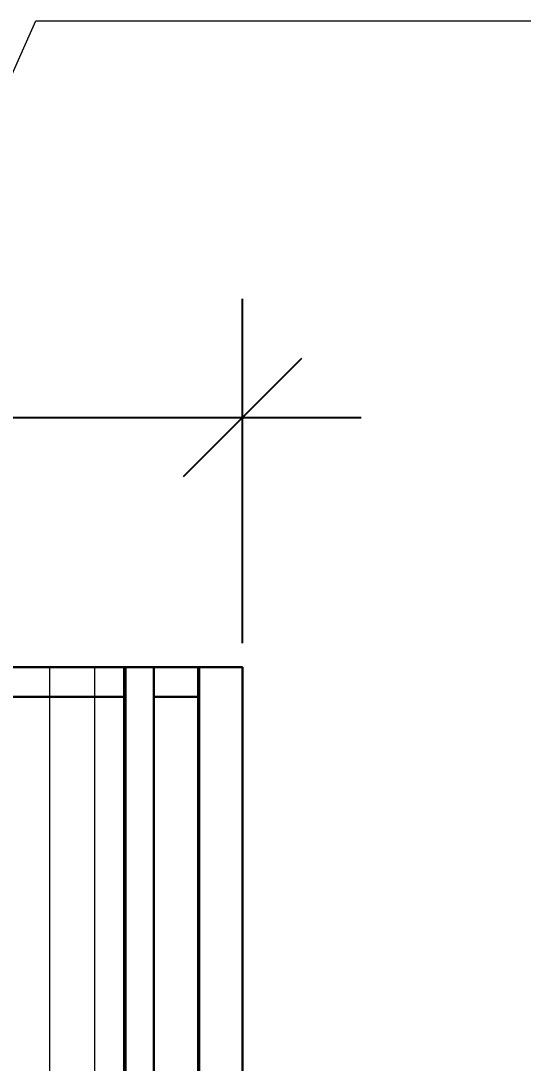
# Model space of a CAD drawing. Header units: millimetres. Extents: x -1379 to 1385823, y -4884429 to 548763.
# Drawn here: x 328459 to 329308, y -2334019 to -2332259 of the extents above; entities that cross this region are included whole.
import ezdxf

# ---------------------------------------------------------------- set-up
doc = ezdxf.new("R2010")
doc.units = ezdxf.units.MM
doc.layers.add('000 - CONCRETE_EX_LOUVERS_DEF_SUB', color=250, linetype='Continuous', plot=False)
doc.layers.add('000 - D I M', color=1, linetype='Continuous')
doc.layers.add('G-ANNO-TEXT', color=3, linetype='Continuous', lineweight=9)
doc.styles.add('Arial_2', font='arial.ttf', dxfattribs={"height": 3})
doc.dimstyles.new('DPA-DIM-3_0_T-T', dxfattribs={"dimscale": 304.8, "dimtxt": 306.07782, "dimasz": 0.656168, "dimexe": 0.656168, "dimexo": 0.0625, "dimgap": 0.164042, "dimtad": 1, "dimdec": 0, "dimzin": 0, "dimdsep": 46, "dimtxsty": 'Arial_2', "dimblk1": 'OBLIQUE', "dimblk2": 'OBLIQUE', "dimsah": 1, "dimcen": 0.09, "dimdle": 0.656168, "dimadec": 8, "dimazin": 0, "dimtfac": 1, "dimtdec": 4, "dimtix": 1, "dimtmove": 0, "dimatfit": 3, "dimfxl": 1.312336, "dimfxlon": 1, "dimtvp": 1, "dimtolj": 1, "dimtzin": 0, "dimarcsym": 2})

# ---------------------------------------------------------------- blocks, each defined once
blk = doc.blocks.new('DPA_CP_Entrance Louver Grill Vertical Z - Louver Grill Vertical Z-5247632-IV01 - ELEVATION 4')
at = {"layer": '000 - CONCRETE_EX_LOUVERS_DEF_SUB'}
for p, q in [((2315277.7, 111625), (2315227.7, 111625)), ((2315227.7, 111625), (2315277.7, 111625)), ((2315277.7, 111625), (2315227.7, 111625)), ((2315227.7, 111625), (2315277.7, 111625)), ((2315227.7, 109825), (2315227.7, 111625)), ((2315277.7, 111625), (2315277.7, 109825)), ((2315277.7, 109825), (2315277.7, 111625)), ((2315277.7, 111625), (2315277.7, 109825)), ((2315277.7, 109825), (2315277.7, 111625)), ((2315277.7, 111575), (2315277.7, 111625)), ((2315277.7, 111625), (2315352.7, 111625)), ((2315352.7, 111625), (2315277.7, 111625)), ((2315277.7, 111625), (2315277.7, 111575)), ((2315352.7, 111625), (2315352.7, 109825)), ((2315352.7, 109825), (2315352.7, 111625)), ((2315352.7, 111625), (2315354.7, 111625)), ((2315352.7, 111625), (2315352.7, 109825)), ((2315352.7, 109825), (2315352.7, 111625)), ((2315352.7, 111625), (2315352.7, 111575)), ((2315352.7, 111575), (2315352.7, 111625)), ((2315353.3, 111625), (2315427.7, 111625)), ((2315354.7, 111625), (2315353.3, 111625)), ((2315427.7, 111625), (2315353.3, 111625)), ((2315427.7, 111625), (2315354.7, 111625)), ((2315354.7, 111625), (2315427.7, 111625)), ((2315354.7, 109825), (2315354.7, 111625)), ((2315354.7, 109825), (2315354.7, 111625)), ((2315427.7, 111625), (2315427.7, 109825)), ((2315427.7, 111625), (2315427.7, 109825)), ((2315427.7, 109825), (2315427.7, 111625)), ((2315427.7, 109825), (2315427.7, 111625)), ((2315227.7, 109885), (2315227.7, 111575)), ((2315227.7, 109885), (2315227.7, 111575)), ((2315227.7, 109885), (2315227.7, 111575)), ((2315352.7, 111575), (2315277.7, 111575)), ((2315277.7, 111575), (2315352.7, 111575))]:
    blk.add_line(p, q, dxfattribs=at)
blk = doc.blocks.new('GM_Louver Grill Vertical Z1 - Z Profile-5053999-IV01 - ELEVATION 4')
at = {"layer": '000 - CONCRETE_EX_LOUVERS_DEF_SUB', "lineweight": 9}
for p, q in [((2315352.7, 111625), (2315352.7, 109825)), ((2315352.7, 109825), (2315352.7, 111625)), ((2315353.3, 111625), (2315425.7, 111625)), ((2315354.7, 111625), (2315353.3, 111625)), ((2315427.7, 111625), (2315354.7, 111625)), ((2315425.7, 111625), (2315427.7, 111625)), ((2315427.7, 109825), (2315427.7, 111625)), ((2315427.7, 109825), (2315427.7, 111625)), ((2315427.7, 109825), (2315427.7, 111625))]:
    blk.add_line(p, q, dxfattribs=at)
blk = doc.blocks.new('DPA_CP_Entrance Louver Grill Vertical Z - Louver Grill Vertical Z-5053933-IV01 - ELEVATION 4')
at = {"layer": '000 - CONCRETE_EX_LOUVERS_DEF_SUB'}
for p, q in [((2315277.7, 111625), (2315227.7, 111625)), ((2315227.7, 111625), (2315277.7, 111625)), ((2315277.7, 111625), (2315227.7, 111625)), ((2315227.7, 111625), (2315277.7, 111625)), ((2315277.7, 111625), (2315277.7, 109825)), ((2315277.7, 109825), (2315277.7, 111625)), ((2315277.7, 111625), (2315277.7, 109825)), ((2315277.7, 109825), (2315277.7, 111625)), ((2315277.7, 111575), (2315277.7, 111625)), ((2315277.7, 111625), (2315352.7, 111625)), ((2315352.7, 111625), (2315277.7, 111625)), ((2315277.7, 111625), (2315277.7, 111575)), ((2315352.7, 111625), (2315352.7, 109825)), ((2315352.7, 109825), (2315352.7, 111625)), ((2315352.7, 111625), (2315352.7, 109825)), ((2315352.7, 109825), (2315352.7, 111625)), ((2315352.7, 111625), (2315352.7, 111575)), ((2315352.7, 111575), (2315352.7, 111625)), ((2315353.3, 111625), (2315427.7, 111625)), ((2315354.7, 111625), (2315353.3, 111625)), ((2315353.3, 111625), (2315354.7, 111625)), ((2315427.7, 111625), (2315353.3, 111625)), ((2315427.7, 111625), (2315354.7, 111625)), ((2315354.7, 111625), (2315427.7, 111625)), ((2315427.7, 111625), (2315427.7, 109825)), ((2315427.7, 111625), (2315427.7, 109825)), ((2315427.7, 109825), (2315427.7, 111625)), ((2315427.7, 109825), (2315427.7, 111625)), ((2315227.7, 109885), (2315227.7, 111575)), ((2315227.7, 109885), (2315227.7, 111575)), ((2315227.7, 109885), (2315227.7, 111575)), ((2315227.7, 109885), (2315227.7, 111575)), ((2315352.7, 111575), (2315277.7, 111575)), ((2315277.7, 111575), (2315352.7, 111575))]:
    blk.add_line(p, q, dxfattribs=at)
blk = doc.blocks.new('DPA_CP_Entrance Louver Grill Vertical Z - Louver Grill Vertical Z-V168-IV01 - ELEVATION 4')
at = {"layer": '000 - CONCRETE_EX_LOUVERS_DEF_SUB'}
for p, q in [((2315277.7, 111625), (2315227.7, 111625)), ((2315227.7, 111625), (2315277.7, 111625)), ((2315277.7, 111625), (2315227.7, 111625)), ((2315227.7, 111625), (2315277.7, 111625)), ((2315277.7, 111625), (2315277.7, 109825)), ((2315277.7, 109825), (2315277.7, 111625)), ((2315277.7, 111625), (2315277.7, 109825)), ((2315277.7, 109825), (2315277.7, 111625)), ((2315277.7, 111575), (2315277.7, 111625)), ((2315277.7, 111625), (2315352.7, 111625)), ((2315352.7, 111625), (2315277.7, 111625)), ((2315277.7, 111625), (2315277.7, 111575)), ((2315352.7, 111625), (2315352.7, 109825)), ((2315352.7, 109825), (2315352.7, 111625)), ((2315352.7, 111625), (2315352.7, 109825)), ((2315352.7, 109825), (2315352.7, 111625)), ((2315352.7, 111625), (2315352.7, 111575)), ((2315352.7, 111575), (2315352.7, 111625)), ((2315353.3, 111625), (2315427.7, 111625)), ((2315354.7, 111625), (2315353.3, 111625)), ((2315353.3, 111625), (2315354.7, 111625)), ((2315427.7, 111625), (2315353.3, 111625)), ((2315427.7, 111625), (2315354.7, 111625)), ((2315354.7, 111625), (2315427.7, 111625)), ((2315427.7, 111625), (2315427.7, 109825)), ((2315427.7, 111625), (2315427.7, 109825)), ((2315427.7, 109825), (2315427.7, 111625)), ((2315427.7, 109825), (2315427.7, 111625)), ((2315227.7, 109885), (2315227.7, 111575)), ((2315227.7, 109885), (2315227.7, 111575)), ((2315227.7, 109885), (2315227.7, 111575)), ((2315227.7, 109885), (2315227.7, 111575)), ((2315352.7, 111575), (2315277.7, 111575)), ((2315277.7, 111575), (2315352.7, 111575))]:
    blk.add_line(p, q, dxfattribs=at)
blk = doc.blocks.new('GM_Louver Grill Vertical Z1 - Z Profile-V169-IV01 - ELEVATION 4')
at = {"layer": '000 - CONCRETE_EX_LOUVERS_DEF_SUB', "lineweight": 9}
for p, q in [((2315352.7, 111625), (2315352.7, 109825)), ((2315352.7, 109825), (2315352.7, 111625)), ((2315353.3, 111625), (2315425.7, 111625)), ((2315354.7, 111625), (2315353.3, 111625)), ((2315427.7, 111625), (2315354.7, 111625)), ((2315425.7, 111625), (2315427.7, 111625)), ((2315427.7, 109825), (2315427.7, 111625)), ((2315427.7, 109825), (2315427.7, 111625)), ((2315427.7, 109825), (2315427.7, 111625))]:
    blk.add_line(p, q, dxfattribs=at)
blk = doc.blocks.new('GM_Louver Grill Vertical Z1 - Z Profile-V170-IV01 - ELEVATION 4')
at = {"layer": '000 - CONCRETE_EX_LOUVERS_DEF_SUB', "lineweight": 9}
for p, q in [((2315352.7, 111625), (2315352.7, 109825)), ((2315352.7, 109825), (2315352.7, 111625)), ((2315353.3, 111625), (2315425.7, 111625)), ((2315354.7, 111625), (2315353.3, 111625)), ((2315427.7, 111625), (2315354.7, 111625)), ((2315425.7, 111625), (2315427.7, 111625)), ((2315427.7, 109825), (2315427.7, 111625)), ((2315427.7, 109825), (2315427.7, 111625)), ((2315427.7, 109825), (2315427.7, 111625))]:
    blk.add_line(p, q, dxfattribs=at)
blk = doc.blocks.new('GM_Louver Grill Vertical Z1 - Z Profile-V171-IV01 - ELEVATION 4')
at = {"layer": '000 - CONCRETE_EX_LOUVERS_DEF_SUB', "lineweight": 9}
for p, q in [((2315352.7, 111625), (2315352.7, 109825)), ((2315352.7, 109825), (2315352.7, 111625)), ((2315353.3, 111625), (2315425.7, 111625)), ((2315354.7, 111625), (2315353.3, 111625)), ((2315427.7, 111625), (2315354.7, 111625)), ((2315425.7, 111625), (2315427.7, 111625)), ((2315427.7, 109825), (2315427.7, 111625)), ((2315427.7, 109825), (2315427.7, 111625)), ((2315427.7, 109825), (2315427.7, 111625))]:
    blk.add_line(p, q, dxfattribs=at)
blk = doc.blocks.new('GM_Louver Grill Vertical Z1 - Z Profile-V172-IV01 - ELEVATION 4')
at = {"layer": '000 - CONCRETE_EX_LOUVERS_DEF_SUB', "lineweight": 9}
for p, q in [((2315352.7, 111625), (2315352.7, 109825)), ((2315352.7, 109825), (2315352.7, 111625)), ((2315353.3, 111625), (2315425.7, 111625)), ((2315354.7, 111625), (2315353.3, 111625)), ((2315427.7, 111625), (2315354.7, 111625)), ((2315425.7, 111625), (2315427.7, 111625)), ((2315427.7, 109825), (2315427.7, 111625)), ((2315427.7, 109825), (2315427.7, 111625)), ((2315427.7, 109825), (2315427.7, 111625))]:
    blk.add_line(p, q, dxfattribs=at)
blk = doc.blocks.new('DPA_CP_Entrance Louver Grill Vertical Z - Louver Grill Vertical Z-5243039-IV01 - ELEVATION 4')
at = {"layer": '000 - CONCRETE_EX_LOUVERS_DEF_SUB'}
for p, q in [((2315277.7, 111625), (2313909.7, 111625)), ((2315277.7, 111625), (2313909.7, 111625)), ((2315277.7, 111625), (2315227.7, 111625)), ((2315227.7, 111625), (2315277.7, 111625)), ((2315227.7, 111625), (2315277.7, 111625)), ((2315229.7, 111625), (2315227.7, 111625)), ((2315277.7, 111625), (2315229.7, 111625)), ((2315277.7, 111625), (2315277.7, 109825)), ((2315277.7, 109825), (2315277.7, 111625)), ((2315277.7, 109825), (2315277.7, 111625)), ((2315277.7, 109825), (2315277.7, 111625)), ((2315277.7, 111575), (2315277.7, 111625)), ((2315277.7, 111625), (2315277.7, 111575)), ((2313960.2, 111575), (2315227.7, 111575)), ((2315227.7, 111575), (2313960.2, 111575)), ((2313960.2, 111575), (2315227.7, 111575)), ((2315227.7, 111575), (2313960.2, 111575)), ((2315227.7, 109885), (2315227.7, 111575)), ((2315227.7, 109885), (2315227.7, 111575)), ((2315227.7, 111575), (2315227.7, 109885)), ((2315227.7, 109885), (2315227.7, 111575)), ((2315227.7, 109885), (2315227.7, 111575)), ((2315227.7, 109885), (2315227.7, 111575))]:
    blk.add_line(p, q, dxfattribs=at)
blk = doc.blocks.new('GM_Louver Grill Vertical Z1 - Z Profile-V173-IV01 - ELEVATION 4')
at = {"layer": '000 - CONCRETE_EX_LOUVERS_DEF_SUB', "lineweight": 9}
blk.add_line((2315227.7, 109885), (2315227.7, 111575), dxfattribs=at)
blk = doc.blocks.new('DPA_CP_Entrance Louver Grill Vertical Z - Louver Grill Vertical Z-5242974-IV01 - ELEVATION 4')
at = {"layer": '000 - CONCRETE_EX_LOUVERS_DEF_SUB'}
for p, q in [((2313910.2, 111625), (2315277.7, 111625)), ((2313910.2, 111625), (2315277.7, 111625)), ((2315227.7, 111625), (2315277.7, 111625)), ((2315277.7, 111625), (2315227.7, 111625)), ((2315227.7, 111625), (2315229.7, 111625)), ((2315277.7, 111625), (2315227.7, 111625)), ((2315227.7, 111625), (2315227.7, 109825)), ((2315227.7, 109825), (2315227.7, 111625)), ((2315229.7, 111625), (2315277.7, 111625)), ((2315229.7, 111625), (2315229.7, 109825)), ((2315229.7, 111625), (2315229.7, 109825)), ((2315277.7, 109825), (2315277.7, 111625)), ((2315277.7, 109825), (2315277.7, 111625)), ((2315277.7, 111625), (2315277.7, 109825)), ((2315277.7, 111625), (2315277.7, 109825)), ((2315277.7, 111575), (2315277.7, 111625)), ((2315277.7, 111625), (2315277.7, 111575)), ((2315227.7, 111575), (2313960.2, 111575)), ((2313960.2, 111575), (2315227.7, 111575)), ((2315227.7, 111575), (2313960.2, 111575)), ((2313960.2, 111575), (2315227.7, 111575)), ((2315227.7, 111575), (2315227.7, 109885)), ((2315227.7, 109885), (2315227.7, 111575)), ((2315227.7, 111575), (2315227.7, 109885)), ((2315227.7, 109885), (2315227.7, 111575))]:
    blk.add_line(p, q, dxfattribs=at)
blk = doc.blocks.new('GM_Louver Grill Vertical Z1 - Z Profile-V175-IV01 - ELEVATION 4')
at = {"layer": '000 - CONCRETE_EX_LOUVERS_DEF_SUB', "lineweight": 9}
blk.add_line((2311866.5, 109825), (2311866.5, 111625), dxfattribs=at)
blk = doc.blocks.new('_Oblique')
at = {"color": 0, "linetype": 'ByBlock', "lineweight": -2}
blk.add_line((-0.5, -0.5), (0.5, 0.5), dxfattribs=at)
blk = doc.blocks.new('*D1794')
at = {"layer": '000 - D I M', "color": 0, "lineweight": -2, "transparency": 16777216}
for p, q in [((324778.8, -2332547.8), (324778.8, -2333128.7)), ((328833.8, -2333309.7), (328833.8, -2332728.7)), ((324578.8, -2332928.7), (329033.8, -2332928.7))]:
    blk.add_line(p, q, dxfattribs=at)
at = {"layer": 'Defpoints', "color": 0, "transparency": 16777216}
for p in [(324778.8, -2332528.7), (328833.8, -2332928.7), (328833.8, -2333328.7)]:
    blk.add_point(p, dxfattribs=at)
at = {"layer": '000 - D I M', "color": 0, "lineweight": -2, "transparency": 16777216, "xscale": 200, "yscale": 200, "zscale": 200, "rotation": 180}
blk.add_blockref('_Oblique', (324778.8, -2332928.7), dxfattribs=at)
at = {"layer": '000 - D I M', "color": 0, "lineweight": -2, "transparency": 16777216, "xscale": 200, "yscale": 200, "zscale": 200}
blk.add_blockref('_Oblique', (328833.8, -2332928.7), dxfattribs=at)
at = {"layer": '000 - D I M', "color": 0, "transparency": 16777216, "insert": (326806.3, -2332725.6), "char_height": 300, "width": 1107.531, "attachment_point": 5, "style": 'Arial_2'}
blk.add_mtext('\\A1;4055', dxfattribs=at)

msp = doc.modelspace()

# ---------------------------------------------------------------- linework, layer by layer
at = {"layer": 'G-ANNO-TEXT', "color": 10}
for p, q in [((327877.9, -2333623.6), (328484.2, -2332259)), ((328484.2, -2332259), (329713.5, -2332259))]:
    msp.add_line(p, q, dxfattribs=at)

# ---------------------------------------------------------------- block references
at = {"layer": '000 - CONCRETE_EX_LOUVERS_DEF_SUB'}
for name, p in [('DPA_CP_Entrance Louver Grill Vertical Z - Louver Grill Vertical Z-5243039-IV01 - ELEVATION 4', (-1986593.9, -2444975.4)), ('DPA_CP_Entrance Louver Grill Vertical Z - Louver Grill Vertical Z-5242974-IV01 - ELEVATION 4', (-1986593.9, -2444975.4)), ('GM_Louver Grill Vertical Z1 - Z Profile-V175-IV01 - ELEVATION 4', (-1983358.7, -2444975.4)), ('GM_Louver Grill Vertical Z1 - Z Profile-V175-IV01 - ELEVATION 4', (-1983282.6, -2444975.4)), ('DPA_CP_Entrance Louver Grill Vertical Z - Louver Grill Vertical Z-5247632-IV01 - ELEVATION 4', (-1986593.9, -2444975.4)), ('DPA_CP_Entrance Louver Grill Vertical Z - Louver Grill Vertical Z-5053933-IV01 - ELEVATION 4', (-1986593.9, -2444975.4)), ('DPA_CP_Entrance Louver Grill Vertical Z - Louver Grill Vertical Z-5053933-IV01 - ELEVATION 4', (-1986593.9, -2444975.4)), ('DPA_CP_Entrance Louver Grill Vertical Z - Louver Grill Vertical Z-5053933-IV01 - ELEVATION 4', (-1986593.9, -2444975.4)), ('DPA_CP_Entrance Louver Grill Vertical Z - Louver Grill Vertical Z-5053933-IV01 - ELEVATION 4', (-1986593.9, -2444975.4)), ('DPA_CP_Entrance Louver Grill Vertical Z - Louver Grill Vertical Z-5053933-IV01 - ELEVATION 4', (-1986593.9, -2444975.4)), ('DPA_CP_Entrance Louver Grill Vertical Z - Louver Grill Vertical Z-5053933-IV01 - ELEVATION 4', (-1986593.9, -2444975.4)), ('DPA_CP_Entrance Louver Grill Vertical Z - Louver Grill Vertical Z-5053933-IV01 - ELEVATION 4', (-1986593.9, -2444975.4)), ('DPA_CP_Entrance Louver Grill Vertical Z - Louver Grill Vertical Z-5053933-IV01 - ELEVATION 4', (-1986593.9, -2444975.4)), ('DPA_CP_Entrance Louver Grill Vertical Z - Louver Grill Vertical Z-5053933-IV01 - ELEVATION 4', (-1986593.9, -2444975.4)), ('DPA_CP_Entrance Louver Grill Vertical Z - Louver Grill Vertical Z-V168-IV01 - ELEVATION 4', (-1986593.9, -2444975.4)), ('GM_Louver Grill Vertical Z1 - Z Profile-5053999-IV01 - ELEVATION 4', (-1986593.9, -2444975.4)), ('GM_Louver Grill Vertical Z1 - Z Profile-5053999-IV01 - ELEVATION 4', (-1986593.9, -2444975.4)), ('GM_Louver Grill Vertical Z1 - Z Profile-5053999-IV01 - ELEVATION 4', (-1986593.9, -2444975.4)), ('GM_Louver Grill Vertical Z1 - Z Profile-5053999-IV01 - ELEVATION 4', (-1986593.9, -2444975.4)), ('GM_Louver Grill Vertical Z1 - Z Profile-5053999-IV01 - ELEVATION 4', (-1986593.9, -2444975.4)), ('GM_Louver Grill Vertical Z1 - Z Profile-5053999-IV01 - ELEVATION 4', (-1986593.9, -2444975.4)), ('GM_Louver Grill Vertical Z1 - Z Profile-5053999-IV01 - ELEVATION 4', (-1986593.9, -2444975.4)), ('GM_Louver Grill Vertical Z1 - Z Profile-5053999-IV01 - ELEVATION 4', (-1986593.9, -2444975.4)), ('GM_Louver Grill Vertical Z1 - Z Profile-5053999-IV01 - ELEVATION 4', (-1986593.9, -2444975.4)), ('GM_Louver Grill Vertical Z1 - Z Profile-5053999-IV01 - ELEVATION 4', (-1986593.9, -2444975.4)), ('GM_Louver Grill Vertical Z1 - Z Profile-5053999-IV01 - ELEVATION 4', (-1986593.9, -2444975.4)), ('GM_Louver Grill Vertical Z1 - Z Profile-5053999-IV01 - ELEVATION 4', (-1986593.9, -2444975.4)), ('GM_Louver Grill Vertical Z1 - Z Profile-5053999-IV01 - ELEVATION 4', (-1986593.9, -2444975.4)), ('GM_Louver Grill Vertical Z1 - Z Profile-5053999-IV01 - ELEVATION 4', (-1986593.9, -2444975.4)), ('GM_Louver Grill Vertical Z1 - Z Profile-5053999-IV01 - ELEVATION 4', (-1986593.9, -2444975.4)), ('GM_Louver Grill Vertical Z1 - Z Profile-5053999-IV01 - ELEVATION 4', (-1986593.9, -2444975.4)), ('GM_Louver Grill Vertical Z1 - Z Profile-5053999-IV01 - ELEVATION 4', (-1986593.9, -2444975.4)), ('GM_Louver Grill Vertical Z1 - Z Profile-5053999-IV01 - ELEVATION 4', (-1986593.9, -2444975.4)), ('GM_Louver Grill Vertical Z1 - Z Profile-5053999-IV01 - ELEVATION 4', (-1986593.9, -2444975.4)), ('GM_Louver Grill Vertical Z1 - Z Profile-5053999-IV01 - ELEVATION 4', (-1986593.9, -2444975.4)), ('GM_Louver Grill Vertical Z1 - Z Profile-5053999-IV01 - ELEVATION 4', (-1986593.9, -2444975.4)), ('GM_Louver Grill Vertical Z1 - Z Profile-5053999-IV01 - ELEVATION 4', (-1986593.9, -2444975.4)), ('GM_Louver Grill Vertical Z1 - Z Profile-5053999-IV01 - ELEVATION 4', (-1986593.9, -2444975.4)), ('GM_Louver Grill Vertical Z1 - Z Profile-5053999-IV01 - ELEVATION 4', (-1986593.9, -2444975.4)), ('GM_Louver Grill Vertical Z1 - Z Profile-5053999-IV01 - ELEVATION 4', (-1986593.9, -2444975.4)), ('GM_Louver Grill Vertical Z1 - Z Profile-5053999-IV01 - ELEVATION 4', (-1986593.9, -2444975.4)), ('GM_Louver Grill Vertical Z1 - Z Profile-5053999-IV01 - ELEVATION 4', (-1986593.9, -2444975.4)), ('GM_Louver Grill Vertical Z1 - Z Profile-5053999-IV01 - ELEVATION 4', (-1986593.9, -2444975.4)), ('GM_Louver Grill Vertical Z1 - Z Profile-5053999-IV01 - ELEVATION 4', (-1986593.9, -2444975.4)), ('GM_Louver Grill Vertical Z1 - Z Profile-5053999-IV01 - ELEVATION 4', (-1986593.9, -2444975.4)), ('GM_Louver Grill Vertical Z1 - Z Profile-5053999-IV01 - ELEVATION 4', (-1986593.9, -2444975.4)), ('GM_Louver Grill Vertical Z1 - Z Profile-5053999-IV01 - ELEVATION 4', (-1986593.9, -2444975.4)), ('GM_Louver Grill Vertical Z1 - Z Profile-V169-IV01 - ELEVATION 4', (-1986593.9, -2444975.4)), ('GM_Louver Grill Vertical Z1 - Z Profile-V169-IV01 - ELEVATION 4', (-1986593.9, -2444975.4)), ('GM_Louver Grill Vertical Z1 - Z Profile-V169-IV01 - ELEVATION 4', (-1986593.9, -2444975.4)), ('GM_Louver Grill Vertical Z1 - Z Profile-V169-IV01 - ELEVATION 4', (-1986593.9, -2444975.4)), ('GM_Louver Grill Vertical Z1 - Z Profile-V169-IV01 - ELEVATION 4', (-1986593.9, -2444975.4)), ('GM_Louver Grill Vertical Z1 - Z Profile-V169-IV01 - ELEVATION 4', (-1986593.9, -2444975.4)), ('GM_Louver Grill Vertical Z1 - Z Profile-V169-IV01 - ELEVATION 4', (-1986593.9, -2444975.4)), ('GM_Louver Grill Vertical Z1 - Z Profile-V169-IV01 - ELEVATION 4', (-1986593.9, -2444975.4)), ('GM_Louver Grill Vertical Z1 - Z Profile-V169-IV01 - ELEVATION 4', (-1986593.9, -2444975.4)), ('GM_Louver Grill Vertical Z1 - Z Profile-V169-IV01 - ELEVATION 4', (-1986593.9, -2444975.4)), ('GM_Louver Grill Vertical Z1 - Z Profile-V169-IV01 - ELEVATION 4', (-1986593.9, -2444975.4)), ('GM_Louver Grill Vertical Z1 - Z Profile-V169-IV01 - ELEVATION 4', (-1986593.9, -2444975.4)), ('GM_Louver Grill Vertical Z1 - Z Profile-V169-IV01 - ELEVATION 4', (-1986593.9, -2444975.4)), ('GM_Louver Grill Vertical Z1 - Z Profile-5053999-IV01 - ELEVATION 4', (-1986593.9, -2444975.4)), ('GM_Louver Grill Vertical Z1 - Z Profile-5053999-IV01 - ELEVATION 4', (-1986593.9, -2444975.4)), ('GM_Louver Grill Vertical Z1 - Z Profile-5053999-IV01 - ELEVATION 4', (-1986593.9, -2444975.4)), ('GM_Louver Grill Vertical Z1 - Z Profile-5053999-IV01 - ELEVATION 4', (-1986593.9, -2444975.4)), ('GM_Louver Grill Vertical Z1 - Z Profile-V169-IV01 - ELEVATION 4', (-1986593.9, -2444975.4)), ('GM_Louver Grill Vertical Z1 - Z Profile-5053999-IV01 - ELEVATION 4', (-1986593.9, -2444975.4)), ('GM_Louver Grill Vertical Z1 - Z Profile-V169-IV01 - ELEVATION 4', (-1986593.9, -2444975.4)), ('GM_Louver Grill Vertical Z1 - Z Profile-V169-IV01 - ELEVATION 4', (-1986593.9, -2444975.4)), ('GM_Louver Grill Vertical Z1 - Z Profile-V169-IV01 - ELEVATION 4', (-1986593.9, -2444975.4)), ('GM_Louver Grill Vertical Z1 - Z Profile-V169-IV01 - ELEVATION 4', (-1986593.9, -2444975.4)), ('GM_Louver Grill Vertical Z1 - Z Profile-V169-IV01 - ELEVATION 4', (-1986593.9, -2444975.4)), ('GM_Louver Grill Vertical Z1 - Z Profile-V169-IV01 - ELEVATION 4', (-1986593.9, -2444975.4)), ('GM_Louver Grill Vertical Z1 - Z Profile-V169-IV01 - ELEVATION 4', (-1986593.9, -2444975.4)), ('GM_Louver Grill Vertical Z1 - Z Profile-V169-IV01 - ELEVATION 4', (-1986593.9, -2444975.4)), ('GM_Louver Grill Vertical Z1 - Z Profile-V169-IV01 - ELEVATION 4', (-1986593.9, -2444975.4)), ('GM_Louver Grill Vertical Z1 - Z Profile-V169-IV01 - ELEVATION 4', (-1986593.9, -2444975.4)), ('GM_Louver Grill Vertical Z1 - Z Profile-V169-IV01 - ELEVATION 4', (-1986593.9, -2444975.4)), ('GM_Louver Grill Vertical Z1 - Z Profile-V169-IV01 - ELEVATION 4', (-1986593.9, -2444975.4)), ('GM_Louver Grill Vertical Z1 - Z Profile-V169-IV01 - ELEVATION 4', (-1986593.9, -2444975.4)), ('GM_Louver Grill Vertical Z1 - Z Profile-V169-IV01 - ELEVATION 4', (-1986593.9, -2444975.4)), ('GM_Louver Grill Vertical Z1 - Z Profile-V169-IV01 - ELEVATION 4', (-1986593.9, -2444975.4)), ('GM_Louver Grill Vertical Z1 - Z Profile-V169-IV01 - ELEVATION 4', (-1986593.9, -2444975.4)), ('GM_Louver Grill Vertical Z1 - Z Profile-V169-IV01 - ELEVATION 4', (-1986593.9, -2444975.4)), ('GM_Louver Grill Vertical Z1 - Z Profile-V169-IV01 - ELEVATION 4', (-1986593.9, -2444975.4)), ('GM_Louver Grill Vertical Z1 - Z Profile-V169-IV01 - ELEVATION 4', (-1986593.9, -2444975.4)), ('GM_Louver Grill Vertical Z1 - Z Profile-V169-IV01 - ELEVATION 4', (-1986593.9, -2444975.4)), ('GM_Louver Grill Vertical Z1 - Z Profile-V169-IV01 - ELEVATION 4', (-1986593.9, -2444975.4)), ('GM_Louver Grill Vertical Z1 - Z Profile-V169-IV01 - ELEVATION 4', (-1986593.9, -2444975.4)), ('GM_Louver Grill Vertical Z1 - Z Profile-V169-IV01 - ELEVATION 4', (-1986593.9, -2444975.4)), ('GM_Louver Grill Vertical Z1 - Z Profile-V169-IV01 - ELEVATION 4', (-1986593.9, -2444975.4)), ('GM_Louver Grill Vertical Z1 - Z Profile-V169-IV01 - ELEVATION 4', (-1986593.9, -2444975.4)), ('GM_Louver Grill Vertical Z1 - Z Profile-V169-IV01 - ELEVATION 4', (-1986593.9, -2444975.4)), ('GM_Louver Grill Vertical Z1 - Z Profile-V169-IV01 - ELEVATION 4', (-1986593.9, -2444975.4)), ('GM_Louver Grill Vertical Z1 - Z Profile-V169-IV01 - ELEVATION 4', (-1986593.9, -2444975.4)), ('GM_Louver Grill Vertical Z1 - Z Profile-V169-IV01 - ELEVATION 4', (-1986593.9, -2444975.4)), ('GM_Louver Grill Vertical Z1 - Z Profile-V169-IV01 - ELEVATION 4', (-1986593.9, -2444975.4)), ('GM_Louver Grill Vertical Z1 - Z Profile-V169-IV01 - ELEVATION 4', (-1986593.9, -2444975.4)), ('GM_Louver Grill Vertical Z1 - Z Profile-V169-IV01 - ELEVATION 4', (-1986593.9, -2444975.4)), ('GM_Louver Grill Vertical Z1 - Z Profile-V169-IV01 - ELEVATION 4', (-1986593.9, -2444975.4)), ('GM_Louver Grill Vertical Z1 - Z Profile-V169-IV01 - ELEVATION 4', (-1986593.9, -2444975.4)), ('GM_Louver Grill Vertical Z1 - Z Profile-V169-IV01 - ELEVATION 4', (-1986593.9, -2444975.4)), ('GM_Louver Grill Vertical Z1 - Z Profile-V169-IV01 - ELEVATION 4', (-1986593.9, -2444975.4)), ('GM_Louver Grill Vertical Z1 - Z Profile-V169-IV01 - ELEVATION 4', (-1986593.9, -2444975.4)), ('GM_Louver Grill Vertical Z1 - Z Profile-V169-IV01 - ELEVATION 4', (-1986593.9, -2444975.4)), ('GM_Louver Grill Vertical Z1 - Z Profile-V170-IV01 - ELEVATION 4', (-1986593.9, -2444975.4)), ('GM_Louver Grill Vertical Z1 - Z Profile-V170-IV01 - ELEVATION 4', (-1986593.9, -2444975.4)), ('GM_Louver Grill Vertical Z1 - Z Profile-V170-IV01 - ELEVATION 4', (-1986593.9, -2444975.4)), ('GM_Louver Grill Vertical Z1 - Z Profile-V170-IV01 - ELEVATION 4', (-1986593.9, -2444975.4)), ('GM_Louver Grill Vertical Z1 - Z Profile-V170-IV01 - ELEVATION 4', (-1986593.9, -2444975.4)), ('GM_Louver Grill Vertical Z1 - Z Profile-V170-IV01 - ELEVATION 4', (-1986593.9, -2444975.4)), ('GM_Louver Grill Vertical Z1 - Z Profile-V170-IV01 - ELEVATION 4', (-1986593.9, -2444975.4)), ('GM_Louver Grill Vertical Z1 - Z Profile-V170-IV01 - ELEVATION 4', (-1986593.9, -2444975.4)), ('GM_Louver Grill Vertical Z1 - Z Profile-V170-IV01 - ELEVATION 4', (-1986593.9, -2444975.4)), ('GM_Louver Grill Vertical Z1 - Z Profile-V170-IV01 - ELEVATION 4', (-1986593.9, -2444975.4)), ('GM_Louver Grill Vertical Z1 - Z Profile-V170-IV01 - ELEVATION 4', (-1986593.9, -2444975.4)), ('GM_Louver Grill Vertical Z1 - Z Profile-V170-IV01 - ELEVATION 4', (-1986593.9, -2444975.4)), ('GM_Louver Grill Vertical Z1 - Z Profile-V170-IV01 - ELEVATION 4', (-1986593.9, -2444975.4)), ('GM_Louver Grill Vertical Z1 - Z Profile-V170-IV01 - ELEVATION 4', (-1986593.9, -2444975.4)), ('GM_Louver Grill Vertical Z1 - Z Profile-V170-IV01 - ELEVATION 4', (-1986593.9, -2444975.4)), ('GM_Louver Grill Vertical Z1 - Z Profile-V170-IV01 - ELEVATION 4', (-1986593.9, -2444975.4)), ('GM_Louver Grill Vertical Z1 - Z Profile-V170-IV01 - ELEVATION 4', (-1986593.9, -2444975.4)), ('GM_Louver Grill Vertical Z1 - Z Profile-V170-IV01 - ELEVATION 4', (-1986593.9, -2444975.4)), ('GM_Louver Grill Vertical Z1 - Z Profile-V170-IV01 - ELEVATION 4', (-1986593.9, -2444975.4)), ('GM_Louver Grill Vertical Z1 - Z Profile-V170-IV01 - ELEVATION 4', (-1986593.9, -2444975.4)), ('GM_Louver Grill Vertical Z1 - Z Profile-V170-IV01 - ELEVATION 4', (-1986593.9, -2444975.4)), ('GM_Louver Grill Vertical Z1 - Z Profile-V170-IV01 - ELEVATION 4', (-1986593.9, -2444975.4)), ('GM_Louver Grill Vertical Z1 - Z Profile-V170-IV01 - ELEVATION 4', (-1986593.9, -2444975.4)), ('GM_Louver Grill Vertical Z1 - Z Profile-V170-IV01 - ELEVATION 4', (-1986593.9, -2444975.4)), ('GM_Louver Grill Vertical Z1 - Z Profile-V170-IV01 - ELEVATION 4', (-1986593.9, -2444975.4)), ('GM_Louver Grill Vertical Z1 - Z Profile-V170-IV01 - ELEVATION 4', (-1986593.9, -2444975.4)), ('GM_Louver Grill Vertical Z1 - Z Profile-V170-IV01 - ELEVATION 4', (-1986593.9, -2444975.4)), ('GM_Louver Grill Vertical Z1 - Z Profile-V170-IV01 - ELEVATION 4', (-1986593.9, -2444975.4)), ('GM_Louver Grill Vertical Z1 - Z Profile-V170-IV01 - ELEVATION 4', (-1986593.9, -2444975.4)), ('GM_Louver Grill Vertical Z1 - Z Profile-V170-IV01 - ELEVATION 4', (-1986593.9, -2444975.4)), ('GM_Louver Grill Vertical Z1 - Z Profile-V170-IV01 - ELEVATION 4', (-1986593.9, -2444975.4)), ('GM_Louver Grill Vertical Z1 - Z Profile-V170-IV01 - ELEVATION 4', (-1986593.9, -2444975.4)), ('GM_Louver Grill Vertical Z1 - Z Profile-V170-IV01 - ELEVATION 4', (-1986593.9, -2444975.4)), ('GM_Louver Grill Vertical Z1 - Z Profile-V170-IV01 - ELEVATION 4', (-1986593.9, -2444975.4)), ('GM_Louver Grill Vertical Z1 - Z Profile-V170-IV01 - ELEVATION 4', (-1986593.9, -2444975.4)), ('GM_Louver Grill Vertical Z1 - Z Profile-V170-IV01 - ELEVATION 4', (-1986593.9, -2444975.4)), ('GM_Louver Grill Vertical Z1 - Z Profile-V170-IV01 - ELEVATION 4', (-1986593.9, -2444975.4)), ('GM_Louver Grill Vertical Z1 - Z Profile-V170-IV01 - ELEVATION 4', (-1986593.9, -2444975.4)), ('GM_Louver Grill Vertical Z1 - Z Profile-V171-IV01 - ELEVATION 4', (-1986593.9, -2444975.4)), ('GM_Louver Grill Vertical Z1 - Z Profile-V171-IV01 - ELEVATION 4', (-1986593.9, -2444975.4)), ('GM_Louver Grill Vertical Z1 - Z Profile-V171-IV01 - ELEVATION 4', (-1986593.9, -2444975.4)), ('GM_Louver Grill Vertical Z1 - Z Profile-V171-IV01 - ELEVATION 4', (-1986593.9, -2444975.4)), ('GM_Louver Grill Vertical Z1 - Z Profile-V170-IV01 - ELEVATION 4', (-1986593.9, -2444975.4)), ('GM_Louver Grill Vertical Z1 - Z Profile-V170-IV01 - ELEVATION 4', (-1986593.9, -2444975.4)), ('GM_Louver Grill Vertical Z1 - Z Profile-V170-IV01 - ELEVATION 4', (-1986593.9, -2444975.4)), ('GM_Louver Grill Vertical Z1 - Z Profile-V170-IV01 - ELEVATION 4', (-1986593.9, -2444975.4)), ('GM_Louver Grill Vertical Z1 - Z Profile-V170-IV01 - ELEVATION 4', (-1986593.9, -2444975.4)), ('GM_Louver Grill Vertical Z1 - Z Profile-V170-IV01 - ELEVATION 4', (-1986593.9, -2444975.4)), ('GM_Louver Grill Vertical Z1 - Z Profile-V170-IV01 - ELEVATION 4', (-1986593.9, -2444975.4)), ('GM_Louver Grill Vertical Z1 - Z Profile-V170-IV01 - ELEVATION 4', (-1986593.9, -2444975.4)), ('GM_Louver Grill Vertical Z1 - Z Profile-V170-IV01 - ELEVATION 4', (-1986593.9, -2444975.4)), ('GM_Louver Grill Vertical Z1 - Z Profile-V170-IV01 - ELEVATION 4', (-1986593.9, -2444975.4)), ('GM_Louver Grill Vertical Z1 - Z Profile-V170-IV01 - ELEVATION 4', (-1986593.9, -2444975.4)), ('GM_Louver Grill Vertical Z1 - Z Profile-V170-IV01 - ELEVATION 4', (-1986593.9, -2444975.4)), ('GM_Louver Grill Vertical Z1 - Z Profile-V170-IV01 - ELEVATION 4', (-1986593.9, -2444975.4)), ('GM_Louver Grill Vertical Z1 - Z Profile-V171-IV01 - ELEVATION 4', (-1986593.9, -2444975.4)), ('GM_Louver Grill Vertical Z1 - Z Profile-V170-IV01 - ELEVATION 4', (-1986593.9, -2444975.4)), ('GM_Louver Grill Vertical Z1 - Z Profile-V171-IV01 - ELEVATION 4', (-1986593.9, -2444975.4)), ('GM_Louver Grill Vertical Z1 - Z Profile-V171-IV01 - ELEVATION 4', (-1986593.9, -2444975.4)), ('GM_Louver Grill Vertical Z1 - Z Profile-V171-IV01 - ELEVATION 4', (-1986593.9, -2444975.4)), ('GM_Louver Grill Vertical Z1 - Z Profile-V171-IV01 - ELEVATION 4', (-1986593.9, -2444975.4)), ('GM_Louver Grill Vertical Z1 - Z Profile-V171-IV01 - ELEVATION 4', (-1986593.9, -2444975.4)), ('GM_Louver Grill Vertical Z1 - Z Profile-V171-IV01 - ELEVATION 4', (-1986593.9, -2444975.4)), ('GM_Louver Grill Vertical Z1 - Z Profile-V171-IV01 - ELEVATION 4', (-1986593.9, -2444975.4)), ('GM_Louver Grill Vertical Z1 - Z Profile-V171-IV01 - ELEVATION 4', (-1986593.9, -2444975.4)), ('GM_Louver Grill Vertical Z1 - Z Profile-V171-IV01 - ELEVATION 4', (-1986593.9, -2444975.4)), ('GM_Louver Grill Vertical Z1 - Z Profile-V171-IV01 - ELEVATION 4', (-1986593.9, -2444975.4)), ('GM_Louver Grill Vertical Z1 - Z Profile-V171-IV01 - ELEVATION 4', (-1986593.9, -2444975.4)), ('GM_Louver Grill Vertical Z1 - Z Profile-V171-IV01 - ELEVATION 4', (-1986593.9, -2444975.4)), ('GM_Louver Grill Vertical Z1 - Z Profile-V171-IV01 - ELEVATION 4', (-1986593.9, -2444975.4)), ('GM_Louver Grill Vertical Z1 - Z Profile-V171-IV01 - ELEVATION 4', (-1986593.9, -2444975.4)), ('GM_Louver Grill Vertical Z1 - Z Profile-V171-IV01 - ELEVATION 4', (-1986593.9, -2444975.4)), ('GM_Louver Grill Vertical Z1 - Z Profile-V171-IV01 - ELEVATION 4', (-1986593.9, -2444975.4)), ('GM_Louver Grill Vertical Z1 - Z Profile-V171-IV01 - ELEVATION 4', (-1986593.9, -2444975.4)), ('GM_Louver Grill Vertical Z1 - Z Profile-V171-IV01 - ELEVATION 4', (-1986593.9, -2444975.4)), ('GM_Louver Grill Vertical Z1 - Z Profile-V171-IV01 - ELEVATION 4', (-1986593.9, -2444975.4)), ('GM_Louver Grill Vertical Z1 - Z Profile-V172-IV01 - ELEVATION 4', (-1986593.9, -2444975.4)), ('GM_Louver Grill Vertical Z1 - Z Profile-V172-IV01 - ELEVATION 4', (-1986593.9, -2444975.4)), ('GM_Louver Grill Vertical Z1 - Z Profile-V172-IV01 - ELEVATION 4', (-1986593.9, -2444975.4)), ('GM_Louver Grill Vertical Z1 - Z Profile-V172-IV01 - ELEVATION 4', (-1986593.9, -2444975.4)), ('GM_Louver Grill Vertical Z1 - Z Profile-V172-IV01 - ELEVATION 4', (-1986593.9, -2444975.4)), ('GM_Louver Grill Vertical Z1 - Z Profile-V172-IV01 - ELEVATION 4', (-1986593.9, -2444975.4)), ('GM_Louver Grill Vertical Z1 - Z Profile-V172-IV01 - ELEVATION 4', (-1986593.9, -2444975.4)), ('GM_Louver Grill Vertical Z1 - Z Profile-V172-IV01 - ELEVATION 4', (-1986593.9, -2444975.4)), ('GM_Louver Grill Vertical Z1 - Z Profile-V172-IV01 - ELEVATION 4', (-1986593.9, -2444975.4)), ('GM_Louver Grill Vertical Z1 - Z Profile-V172-IV01 - ELEVATION 4', (-1986593.9, -2444975.4)), ('GM_Louver Grill Vertical Z1 - Z Profile-V172-IV01 - ELEVATION 4', (-1986593.9, -2444975.4)), ('GM_Louver Grill Vertical Z1 - Z Profile-V172-IV01 - ELEVATION 4', (-1986593.9, -2444975.4)), ('GM_Louver Grill Vertical Z1 - Z Profile-V172-IV01 - ELEVATION 4', (-1986593.9, -2444975.4)), ('GM_Louver Grill Vertical Z1 - Z Profile-V172-IV01 - ELEVATION 4', (-1986593.9, -2444975.4)), ('GM_Louver Grill Vertical Z1 - Z Profile-V172-IV01 - ELEVATION 4', (-1986593.9, -2444975.4)), ('GM_Louver Grill Vertical Z1 - Z Profile-V172-IV01 - ELEVATION 4', (-1986593.9, -2444975.4)), ('GM_Louver Grill Vertical Z1 - Z Profile-V172-IV01 - ELEVATION 4', (-1986593.9, -2444975.4)), ('GM_Louver Grill Vertical Z1 - Z Profile-V172-IV01 - ELEVATION 4', (-1986593.9, -2444975.4)), ('GM_Louver Grill Vertical Z1 - Z Profile-V172-IV01 - ELEVATION 4', (-1986593.9, -2444975.4)), ('GM_Louver Grill Vertical Z1 - Z Profile-V172-IV01 - ELEVATION 4', (-1986593.9, -2444975.4)), ('GM_Louver Grill Vertical Z1 - Z Profile-V172-IV01 - ELEVATION 4', (-1986593.9, -2444975.4)), ('GM_Louver Grill Vertical Z1 - Z Profile-V172-IV01 - ELEVATION 4', (-1986593.9, -2444975.4)), ('GM_Louver Grill Vertical Z1 - Z Profile-V172-IV01 - ELEVATION 4', (-1986593.9, -2444975.4)), ('GM_Louver Grill Vertical Z1 - Z Profile-V172-IV01 - ELEVATION 4', (-1986593.9, -2444975.4)), ('GM_Louver Grill Vertical Z1 - Z Profile-V172-IV01 - ELEVATION 4', (-1986593.9, -2444975.4)), ('GM_Louver Grill Vertical Z1 - Z Profile-V172-IV01 - ELEVATION 4', (-1986593.9, -2444975.4)), ('GM_Louver Grill Vertical Z1 - Z Profile-V172-IV01 - ELEVATION 4', (-1986593.9, -2444975.4)), ('GM_Louver Grill Vertical Z1 - Z Profile-V172-IV01 - ELEVATION 4', (-1986593.9, -2444975.4)), ('GM_Louver Grill Vertical Z1 - Z Profile-V172-IV01 - ELEVATION 4', (-1986593.9, -2444975.4)), ('GM_Louver Grill Vertical Z1 - Z Profile-5053999-IV01 - ELEVATION 4', (-1986593.9, -2444975.4)), ('GM_Louver Grill Vertical Z1 - Z Profile-V172-IV01 - ELEVATION 4', (-1986593.9, -2444975.4)), ('GM_Louver Grill Vertical Z1 - Z Profile-V172-IV01 - ELEVATION 4', (-1986593.9, -2444975.4)), ('GM_Louver Grill Vertical Z1 - Z Profile-V172-IV01 - ELEVATION 4', (-1986593.9, -2444975.4)), ('GM_Louver Grill Vertical Z1 - Z Profile-V172-IV01 - ELEVATION 4', (-1986593.9, -2444975.4)), ('GM_Louver Grill Vertical Z1 - Z Profile-V173-IV01 - ELEVATION 4', (-1986593.9, -2444975.4))]:
    msp.add_blockref(name, p, dxfattribs=at)

# ---------------------------------------------------------------- dimensions: what is measured, and where the dimension line sits
at = {"layer": '000 - D I M'}
dim = msp.add_linear_dim(base=(328833.8, -2332928.7), p1=(324778.8, -2332528.7), p2=(328833.8, -2333328.7), dimstyle='DPA-DIM-3_0_T-T', override={"dimpost": '<>', "dimfxl": 4133.161623}, dxfattribs=at)
dim.commit()
dim.dimension.update_dxf_attribs({"geometry": '*D1794', "text_midpoint": (326806.3, -2332725.6)})

doc.saveas('drawing.dxf')
